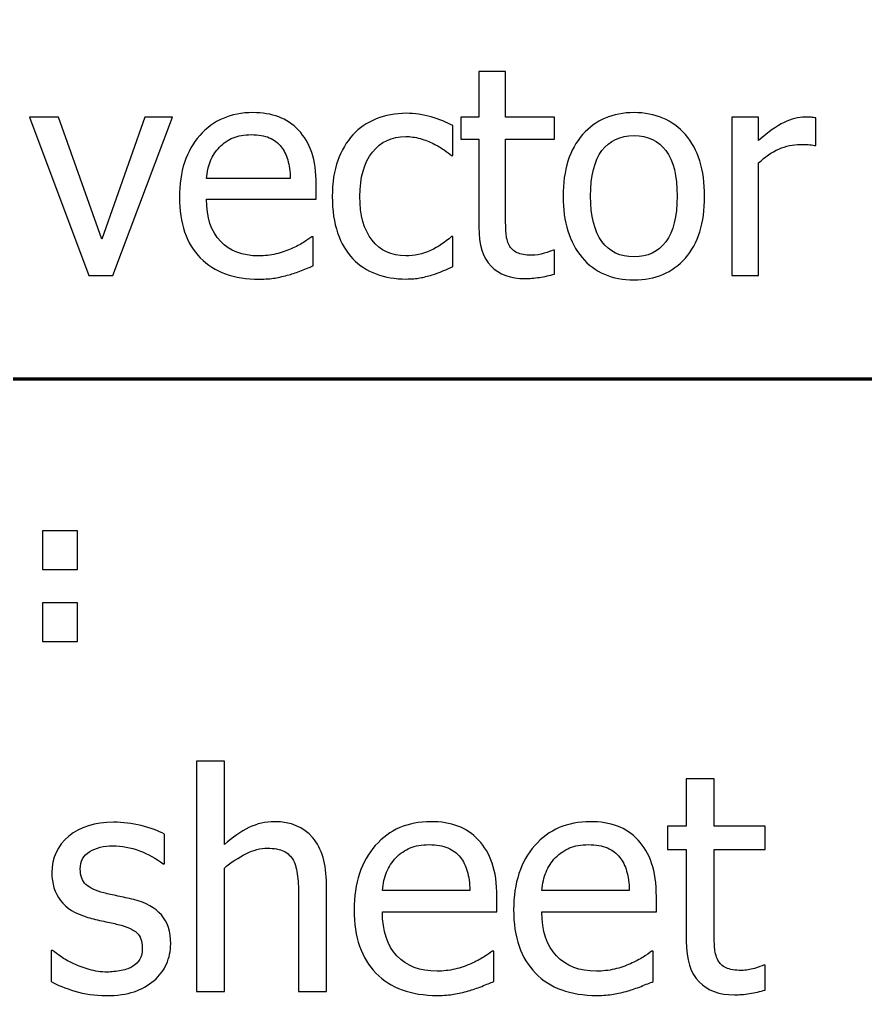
# Model space of a CAD drawing. Header units: centimetres. Extents: x -14.3 to 14.3, y -10 to 9.9.
# Drawn here: x 3.568 to 4.749, y -8.886 to -7.498 of the extents above; entities that cross this region are included whole.
import ezdxf

# ---------------------------------------------------------------- set-up
doc = ezdxf.new("R2010")
doc.units = ezdxf.units.CM
doc.header["$MEASUREMENT"] = 0
doc.layers.add('Layer 1', color=7, linetype='Continuous')

msp = doc.modelspace()

# ---------------------------------------------------------------- linework, layer by layer
at = {"layer": 'Layer 1', "color": 250, "lineweight": 70}
for points in [[(-14.3, -9), (-14.3, -9), (-14.3, 8.9), (-14.3, 8.9), (-14.3, 8.9), (-14.3, 9.45219), (-13.85219, 9.9), (-13.3, 9.9), (-13.3, 9.9), (-13.3, 9.9), (13.3, 9.9), (13.3, 9.9), (13.3, 9.9), (13.85219, 9.9), (14.3, 9.45219), (14.3, 8.9), (14.3, 8.9), (14.3, 8.9), (14.3, -9), (14.3, -9), (14.3, -9), (14.3, -9.55219), (13.85219, -10), (13.3, -10), (13.3, -10), (13.3, -10), (-13.3, -10), (-13.3, -10), (-13.3, -10), (-13.85219, -10), (-14.3, -9.55219), (-14.3, -9)], [(2.3, -10), (2.3, -10), (2.3, -7), (2.3, -7), (2.3, -7), (2.3, -6.44781), (2.74781, -6), (3.3, -6), (3.3, -6), (3.3, -6), (14.3, -6), (14.3, -6), (14.3, -6), (14.3, -6), (14.3, -7), (14.3, -7), (14.3, -7), (14.3, -7), (14.3, -9), (14.3, -9), (14.3, -9), (14.3, -9.55219), (13.85219, -10), (13.3, -10), (13.3, -10), (13.3, -10), (3.3, -10), (3.3, -10), (3.3, -10), (3.3, -10), (2.3, -10), (2.3, -10)]]:
    msp.add_open_spline(points, degree=3, knots=[0, 0, 0, 0, 0.125, 0.125, 0.125, 0.125, 0.25, 0.25, 0.25, 0.25, 0.375, 0.375, 0.375, 0.375, 0.5, 0.5, 0.5, 0.5, 0.625, 0.625, 0.625, 0.625, 0.75, 0.75, 0.75, 0.75, 0.875, 0.875, 0.875, 0.875, 1, 1, 1, 1], dxfattribs=at)
at = {"layer": 'Layer 1', "color": 250}
for points, knots in [([(4.27376, -7.85939), (4.25341, -7.85939), (4.23758, -7.85364), (4.22622, -7.84208), (4.22622, -7.84208), (4.21486, -7.83052), (4.20918, -7.81226), (4.20918, -7.78731), (4.20918, -7.78731), (4.20918, -7.78731), (4.20918, -7.66472), (4.20918, -7.66472), (4.20918, -7.66472), (4.20918, -7.66472), (4.18403, -7.66472), (4.18403, -7.66472), (4.18403, -7.66472), (4.18403, -7.66472), (4.18403, -7.63382), (4.18403, -7.63382), (4.18403, -7.63382), (4.18403, -7.63382), (4.20918, -7.63382), (4.20918, -7.63382), (4.20918, -7.63382), (4.20918, -7.63382), (4.20918, -7.57027), (4.20918, -7.57027), (4.20918, -7.57027), (4.20918, -7.57027), (4.24644, -7.57027), (4.24644, -7.57027), (4.24644, -7.57027), (4.24644, -7.57027), (4.24644, -7.63382), (4.24644, -7.63382), (4.24644, -7.63382), (4.24644, -7.63382), (4.31493, -7.63382), (4.31493, -7.63382), (4.31493, -7.63382), (4.31493, -7.63382), (4.31493, -7.66472), (4.31493, -7.66472), (4.31493, -7.66472), (4.31493, -7.66472), (4.24644, -7.66472), (4.24644, -7.66472), (4.24644, -7.66472), (4.24644, -7.66472), (4.24644, -7.76987), (4.24644, -7.76987), (4.24644, -7.76987), (4.24644, -7.78109), (4.24664, -7.78974), (4.24705, -7.79583), (4.24705, -7.79583), (4.24746, -7.80191), (4.24894, -7.80759), (4.25158, -7.81287), (4.25158, -7.81287), (4.25381, -7.81747), (4.25746, -7.82098), (4.26247, -7.82328), (4.26247, -7.82328), (4.26747, -7.82558), (4.2743, -7.82673), (4.28289, -7.82673), (4.28289, -7.82673), (4.2889, -7.82673), (4.29479, -7.82585), (4.30047, -7.82409), (4.30047, -7.82409), (4.30614, -7.82227), (4.31027, -7.82078), (4.31277, -7.81963), (4.31277, -7.81963), (4.31277, -7.81963), (4.31493, -7.81963), (4.31493, -7.81963), (4.31493, -7.81963), (4.31493, -7.81963), (4.31493, -7.85303), (4.31493, -7.85303), (4.31493, -7.85303), (4.30797, -7.85506), (4.30087, -7.85662), (4.29364, -7.8577), (4.29364, -7.8577), (4.28647, -7.85885), (4.27984, -7.85939), (4.27376, -7.85939)], [0, 0, 0, 0, 0.0434783, 0.0434783, 0.0434783, 0.0434783, 0.0869565, 0.0869565, 0.0869565, 0.0869565, 0.1304348, 0.1304348, 0.1304348, 0.1304348, 0.173913, 0.173913, 0.173913, 0.173913, 0.2173913, 0.2173913, 0.2173913, 0.2173913, 0.2608696, 0.2608696, 0.2608696, 0.2608696, 0.3043478, 0.3043478, 0.3043478, 0.3043478, 0.3478261, 0.3478261, 0.3478261, 0.3478261, 0.3913043, 0.3913043, 0.3913043, 0.3913043, 0.4347826, 0.4347826, 0.4347826, 0.4347826, 0.4782609, 0.4782609, 0.4782609, 0.4782609, 0.5217391, 0.5217391, 0.5217391, 0.5217391, 0.5652174, 0.5652174, 0.5652174, 0.5652174, 0.6086957, 0.6086957, 0.6086957, 0.6086957, 0.6521739, 0.6521739, 0.6521739, 0.6521739, 0.6956522, 0.6956522, 0.6956522, 0.6956522, 0.7391304, 0.7391304, 0.7391304, 0.7391304, 0.7826087, 0.7826087, 0.7826087, 0.7826087, 0.826087, 0.826087, 0.826087, 0.826087, 0.8695652, 0.8695652, 0.8695652, 0.8695652, 0.9130435, 0.9130435, 0.9130435, 0.9130435, 0.9565217, 0.9565217, 0.9565217, 0.9565217, 1, 1, 1, 1]), ([(3.78105, -7.63382), (3.78105, -7.63382), (3.69768, -7.85506), (3.69768, -7.85506), (3.69768, -7.85506), (3.69768, -7.85506), (3.66421, -7.85506), (3.66421, -7.85506), (3.66421, -7.85506), (3.66421, -7.85506), (3.58145, -7.63382), (3.58145, -7.63382), (3.58145, -7.63382), (3.58145, -7.63382), (3.62168, -7.63382), (3.62168, -7.63382), (3.62168, -7.63382), (3.62168, -7.63382), (3.68226, -7.80428), (3.68226, -7.80428), (3.68226, -7.80428), (3.68226, -7.80428), (3.74224, -7.63382), (3.74224, -7.63382), (3.74224, -7.63382), (3.74224, -7.63382), (3.78105, -7.63382), (3.78105, -7.63382)], [0, 0, 0, 0, 0.1428571, 0.1428571, 0.1428571, 0.1428571, 0.2857143, 0.2857143, 0.2857143, 0.2857143, 0.4285714, 0.4285714, 0.4285714, 0.4285714, 0.5714286, 0.5714286, 0.5714286, 0.5714286, 0.7142857, 0.7142857, 0.7142857, 0.7142857, 0.8571429, 0.8571429, 0.8571429, 0.8571429, 1, 1, 1, 1]), ([(3.90207, -7.8602), (3.86684, -7.8602), (3.83946, -7.85026), (3.81999, -7.83038), (3.81999, -7.83038), (3.80051, -7.8105), (3.79078, -7.78231), (3.79078, -7.74573), (3.79078, -7.74573), (3.79078, -7.70969), (3.80024, -7.68095), (3.81911, -7.65965), (3.81911, -7.65965), (3.83797, -7.63835), (3.86265, -7.62767), (3.89321, -7.62767), (3.89321, -7.62767), (3.90694, -7.62767), (3.91904, -7.62963), (3.92966, -7.63362), (3.92966, -7.63362), (3.94021, -7.63754), (3.94947, -7.64376), (3.95738, -7.65221), (3.95738, -7.65221), (3.96529, -7.66067), (3.97138, -7.67101), (3.97557, -7.68325), (3.97557, -7.68325), (3.97983, -7.69542), (3.98193, -7.71043), (3.98193, -7.72808), (3.98193, -7.72808), (3.98193, -7.72808), (3.98193, -7.7483), (3.98193, -7.7483), (3.98193, -7.7483), (3.98193, -7.7483), (3.82864, -7.7483), (3.82864, -7.7483), (3.82864, -7.7483), (3.82864, -7.77406), (3.83513, -7.79373), (3.84805, -7.80732), (3.84805, -7.80732), (3.86096, -7.82091), (3.87888, -7.82774), (3.90173, -7.82774), (3.90173, -7.82774), (3.90992, -7.82774), (3.91789, -7.8268), (3.92574, -7.82497), (3.92574, -7.82497), (3.93358, -7.82315), (3.94068, -7.82071), (3.94704, -7.8178), (3.94704, -7.8178), (3.9538, -7.81476), (3.95948, -7.81185), (3.96407, -7.80901), (3.96407, -7.80901), (3.96867, -7.80617), (3.97253, -7.80347), (3.97557, -7.80097), (3.97557, -7.80097), (3.97557, -7.80097), (3.97773, -7.80097), (3.97773, -7.80097), (3.97773, -7.80097), (3.97773, -7.80097), (3.97773, -7.8416), (3.97773, -7.8416), (3.97773, -7.8416), (3.97341, -7.84329), (3.968, -7.84546), (3.96151, -7.84803), (3.96151, -7.84803), (3.95501, -7.8506), (3.9492, -7.85263), (3.94406, -7.85405), (3.94406, -7.85405), (3.93683, -7.85601), (3.93027, -7.85756), (3.92438, -7.85864), (3.92438, -7.85864), (3.9185, -7.85966), (3.91106, -7.8602), (3.90207, -7.8602)], [0, 0, 0, 0, 0.0454545, 0.0454545, 0.0454545, 0.0454545, 0.0909091, 0.0909091, 0.0909091, 0.0909091, 0.1363636, 0.1363636, 0.1363636, 0.1363636, 0.1818182, 0.1818182, 0.1818182, 0.1818182, 0.2272727, 0.2272727, 0.2272727, 0.2272727, 0.2727273, 0.2727273, 0.2727273, 0.2727273, 0.3181818, 0.3181818, 0.3181818, 0.3181818, 0.3636364, 0.3636364, 0.3636364, 0.3636364, 0.4090909, 0.4090909, 0.4090909, 0.4090909, 0.4545455, 0.4545455, 0.4545455, 0.4545455, 0.5, 0.5, 0.5, 0.5, 0.5454545, 0.5454545, 0.5454545, 0.5454545, 0.5909091, 0.5909091, 0.5909091, 0.5909091, 0.6363636, 0.6363636, 0.6363636, 0.6363636, 0.6818182, 0.6818182, 0.6818182, 0.6818182, 0.7272727, 0.7272727, 0.7272727, 0.7272727, 0.7727273, 0.7727273, 0.7727273, 0.7727273, 0.8181818, 0.8181818, 0.8181818, 0.8181818, 0.8636364, 0.8636364, 0.8636364, 0.8636364, 0.9090909, 0.9090909, 0.9090909, 0.9090909, 0.9545455, 0.9545455, 0.9545455, 0.9545455, 1, 1, 1, 1]), ([(4.10749, -7.86), (4.09234, -7.86), (4.07841, -7.85763), (4.0657, -7.85296), (4.0657, -7.85296), (4.05306, -7.8483), (4.04217, -7.8412), (4.03304, -7.83167), (4.03304, -7.83167), (4.02392, -7.82213), (4.01688, -7.81016), (4.01181, -7.79569), (4.01181, -7.79569), (4.00681, -7.78122), (4.00431, -7.76425), (4.00431, -7.74471), (4.00431, -7.74471), (4.00431, -7.72531), (4.00694, -7.70854), (4.01215, -7.69441), (4.01215, -7.69441), (4.01736, -7.68028), (4.02432, -7.66837), (4.03304, -7.65871), (4.03304, -7.65871), (4.04177, -7.6491), (4.05258, -7.64167), (4.06563, -7.63646), (4.06563, -7.63646), (4.07862, -7.63125), (4.09261, -7.62862), (4.10749, -7.62862), (4.10749, -7.62862), (4.11966, -7.62862), (4.13136, -7.63031), (4.14265, -7.63376), (4.14265, -7.63376), (4.15394, -7.6372), (4.16401, -7.64119), (4.17287, -7.64566), (4.17287, -7.64566), (4.17287, -7.64566), (4.17287, -7.68744), (4.17287, -7.68744), (4.17287, -7.68744), (4.17287, -7.68744), (4.17071, -7.68744), (4.17071, -7.68744), (4.17071, -7.68744), (4.16807, -7.68521), (4.16462, -7.68264), (4.1605, -7.67973), (4.1605, -7.67973), (4.15631, -7.67683), (4.1513, -7.67385), (4.14535, -7.67081), (4.14535, -7.67081), (4.14021, -7.66817), (4.13413, -7.66587), (4.1271, -7.66391), (4.1271, -7.66391), (4.12013, -7.66195), (4.11337, -7.66094), (4.10688, -7.66094), (4.10688, -7.66094), (4.08761, -7.66094), (4.07213, -7.66824), (4.06043, -7.68284), (4.06043, -7.68284), (4.04873, -7.69738), (4.04292, -7.718), (4.04292, -7.74471), (4.04292, -7.74471), (4.04292, -7.77081), (4.0486, -7.79123), (4.05989, -7.80577), (4.05989, -7.80577), (4.07118, -7.82037), (4.0868, -7.82768), (4.10688, -7.82768), (4.10688, -7.82768), (4.11905, -7.82768), (4.13061, -7.82517), (4.14157, -7.82017), (4.14157, -7.82017), (4.15252, -7.81517), (4.16226, -7.80868), (4.17071, -7.80077), (4.17071, -7.80077), (4.17071, -7.80077), (4.17287, -7.80077), (4.17287, -7.80077), (4.17287, -7.80077), (4.17287, -7.80077), (4.17287, -7.84255), (4.17287, -7.84255), (4.17287, -7.84255), (4.16915, -7.84431), (4.16455, -7.84634), (4.15901, -7.84877), (4.15901, -7.84877), (4.15347, -7.85127), (4.14846, -7.85303), (4.14393, -7.85425), (4.14393, -7.85425), (4.13764, -7.85607), (4.13196, -7.85749), (4.12689, -7.85851), (4.12689, -7.85851), (4.12189, -7.85952), (4.1154, -7.86), (4.10749, -7.86)], [0, 0, 0, 0, 0.0357143, 0.0357143, 0.0357143, 0.0357143, 0.0714286, 0.0714286, 0.0714286, 0.0714286, 0.1071429, 0.1071429, 0.1071429, 0.1071429, 0.1428571, 0.1428571, 0.1428571, 0.1428571, 0.1785714, 0.1785714, 0.1785714, 0.1785714, 0.2142857, 0.2142857, 0.2142857, 0.2142857, 0.25, 0.25, 0.25, 0.25, 0.2857143, 0.2857143, 0.2857143, 0.2857143, 0.3214286, 0.3214286, 0.3214286, 0.3214286, 0.3571429, 0.3571429, 0.3571429, 0.3571429, 0.3928571, 0.3928571, 0.3928571, 0.3928571, 0.4285714, 0.4285714, 0.4285714, 0.4285714, 0.4642857, 0.4642857, 0.4642857, 0.4642857, 0.5, 0.5, 0.5, 0.5, 0.5357143, 0.5357143, 0.5357143, 0.5357143, 0.5714286, 0.5714286, 0.5714286, 0.5714286, 0.6071429, 0.6071429, 0.6071429, 0.6071429, 0.6428571, 0.6428571, 0.6428571, 0.6428571, 0.6785714, 0.6785714, 0.6785714, 0.6785714, 0.7142857, 0.7142857, 0.7142857, 0.7142857, 0.75, 0.75, 0.75, 0.75, 0.7857143, 0.7857143, 0.7857143, 0.7857143, 0.8214286, 0.8214286, 0.8214286, 0.8214286, 0.8571429, 0.8571429, 0.8571429, 0.8571429, 0.8928571, 0.8928571, 0.8928571, 0.8928571, 0.9285714, 0.9285714, 0.9285714, 0.9285714, 0.9642857, 0.9642857, 0.9642857, 0.9642857, 1, 1, 1, 1]), ([(4.52454, -7.74451), (4.52454, -7.78177), (4.51555, -7.81057), (4.49763, -7.83079), (4.49763, -7.83079), (4.47964, -7.85107), (4.45571, -7.86121), (4.42589, -7.86121), (4.42589, -7.86121), (4.39512, -7.86121), (4.37092, -7.85073), (4.35327, -7.82984), (4.35327, -7.82984), (4.33562, -7.80888), (4.32683, -7.78048), (4.32683, -7.74451), (4.32683, -7.74451), (4.32683, -7.70759), (4.33589, -7.67886), (4.35408, -7.65837), (4.35408, -7.65837), (4.3722, -7.63788), (4.39614, -7.62767), (4.42589, -7.62767), (4.42589, -7.62767), (4.45571, -7.62767), (4.47964, -7.63788), (4.49763, -7.6583), (4.49763, -7.6583), (4.51555, -7.67865), (4.52454, -7.70746), (4.52454, -7.74451)], [0, 0, 0, 0, 0.125, 0.125, 0.125, 0.125, 0.25, 0.25, 0.25, 0.25, 0.375, 0.375, 0.375, 0.375, 0.5, 0.5, 0.5, 0.5, 0.625, 0.625, 0.625, 0.625, 0.75, 0.75, 0.75, 0.75, 0.875, 0.875, 0.875, 0.875, 1, 1, 1, 1]), ([(4.68005, -7.67378), (4.68005, -7.67378), (4.67809, -7.67378), (4.67809, -7.67378), (4.67809, -7.67378), (4.67532, -7.67297), (4.67234, -7.6725), (4.66923, -7.6723), (4.66923, -7.6723), (4.66612, -7.67209), (4.66241, -7.67203), (4.65808, -7.67203), (4.65808, -7.67203), (4.648, -7.67203), (4.63806, -7.67419), (4.62812, -7.67858), (4.62812, -7.67858), (4.61825, -7.68291), (4.60885, -7.6894), (4.6, -7.69799), (4.6, -7.69799), (4.6, -7.69799), (4.6, -7.85506), (4.6, -7.85506), (4.6, -7.85506), (4.6, -7.85506), (4.56274, -7.85506), (4.56274, -7.85506), (4.56274, -7.85506), (4.56274, -7.85506), (4.56274, -7.63382), (4.56274, -7.63382), (4.56274, -7.63382), (4.56274, -7.63382), (4.6, -7.63382), (4.6, -7.63382), (4.6, -7.63382), (4.6, -7.63382), (4.6, -7.66668), (4.6, -7.66668), (4.6, -7.66668), (4.61359, -7.65472), (4.62549, -7.6462), (4.63556, -7.64126), (4.63556, -7.64126), (4.6457, -7.63633), (4.65551, -7.63382), (4.66497, -7.63382), (4.66497, -7.63382), (4.66883, -7.63382), (4.67167, -7.63389), (4.67363, -7.63409), (4.67363, -7.63409), (4.67552, -7.6343), (4.67769, -7.63464), (4.68005, -7.63504), (4.68005, -7.63504), (4.68005, -7.63504), (4.68005, -7.67378), (4.68005, -7.67378)], [0, 0, 0, 0, 0.0666667, 0.0666667, 0.0666667, 0.0666667, 0.1333333, 0.1333333, 0.1333333, 0.1333333, 0.2, 0.2, 0.2, 0.2, 0.2666667, 0.2666667, 0.2666667, 0.2666667, 0.3333333, 0.3333333, 0.3333333, 0.3333333, 0.4, 0.4, 0.4, 0.4, 0.4666667, 0.4666667, 0.4666667, 0.4666667, 0.5333333, 0.5333333, 0.5333333, 0.5333333, 0.6, 0.6, 0.6, 0.6, 0.6666667, 0.6666667, 0.6666667, 0.6666667, 0.7333333, 0.7333333, 0.7333333, 0.7333333, 0.8, 0.8, 0.8, 0.8, 0.8666667, 0.8666667, 0.8666667, 0.8666667, 0.9333333, 0.9333333, 0.9333333, 0.9333333, 1, 1, 1, 1]), ([(3.94568, -7.71976), (3.94541, -7.70976), (3.94426, -7.7011), (3.9421, -7.6938), (3.9421, -7.6938), (3.94, -7.68656), (3.93696, -7.68041), (3.93304, -7.67541), (3.93304, -7.67541), (3.92864, -7.66986), (3.9231, -7.6656), (3.91627, -7.6627), (3.91627, -7.6627), (3.90944, -7.65979), (3.90106, -7.65837), (3.89105, -7.65837), (3.89105, -7.65837), (3.88111, -7.65837), (3.87273, -7.65986), (3.86576, -7.66283), (3.86576, -7.66283), (3.85887, -7.66581), (3.85251, -7.67013), (3.84683, -7.67581), (3.84683, -7.67581), (3.84129, -7.68163), (3.83709, -7.68805), (3.83419, -7.69508), (3.83419, -7.69508), (3.83128, -7.70218), (3.82945, -7.71036), (3.82864, -7.71976), (3.82864, -7.71976), (3.82864, -7.71976), (3.94568, -7.71976), (3.94568, -7.71976)], [0, 0, 0, 0, 0.1111111, 0.1111111, 0.1111111, 0.1111111, 0.2222222, 0.2222222, 0.2222222, 0.2222222, 0.3333333, 0.3333333, 0.3333333, 0.3333333, 0.4444444, 0.4444444, 0.4444444, 0.4444444, 0.5555556, 0.5555556, 0.5555556, 0.5555556, 0.6666667, 0.6666667, 0.6666667, 0.6666667, 0.7777778, 0.7777778, 0.7777778, 0.7777778, 0.8888889, 0.8888889, 0.8888889, 0.8888889, 1, 1, 1, 1]), ([(4.48613, -7.74451), (4.48613, -7.71591), (4.48093, -7.69461), (4.47045, -7.68068), (4.47045, -7.68068), (4.46003, -7.66675), (4.44516, -7.65979), (4.42589, -7.65979), (4.42589, -7.65979), (4.40648, -7.65979), (4.39147, -7.66675), (4.38099, -7.68068), (4.38099, -7.68068), (4.37051, -7.69461), (4.36524, -7.71591), (4.36524, -7.74451), (4.36524, -7.74451), (4.36524, -7.77223), (4.37051, -7.79326), (4.38099, -7.80759), (4.38099, -7.80759), (4.39147, -7.82193), (4.40648, -7.8291), (4.42589, -7.8291), (4.42589, -7.8291), (4.44502, -7.8291), (4.4599, -7.82206), (4.47038, -7.808), (4.47038, -7.808), (4.48086, -7.79394), (4.48613, -7.77277), (4.48613, -7.74451)], [0, 0, 0, 0, 0.125, 0.125, 0.125, 0.125, 0.25, 0.25, 0.25, 0.25, 0.375, 0.375, 0.375, 0.375, 0.5, 0.5, 0.5, 0.5, 0.625, 0.625, 0.625, 0.625, 0.75, 0.75, 0.75, 0.75, 0.875, 0.875, 0.875, 0.875, 1, 1, 1, 1]), ([(3.64844, -8.26573), (3.64844, -8.26573), (3.59967, -8.26573), (3.59967, -8.26573), (3.59967, -8.26573), (3.59967, -8.26573), (3.59967, -8.21159), (3.59967, -8.21159), (3.59967, -8.21159), (3.59967, -8.21159), (3.64844, -8.21159), (3.64844, -8.21159), (3.64844, -8.21159), (3.64844, -8.21159), (3.64844, -8.26573), (3.64844, -8.26573)], [0, 0, 0, 0, 0.25, 0.25, 0.25, 0.25, 0.5, 0.5, 0.5, 0.5, 0.75, 0.75, 0.75, 0.75, 1, 1, 1, 1]), ([(3.64844, -8.36634), (3.64844, -8.36634), (3.59967, -8.36634), (3.59967, -8.36634), (3.59967, -8.36634), (3.59967, -8.36634), (3.59967, -8.3122), (3.59967, -8.3122), (3.59967, -8.3122), (3.59967, -8.3122), (3.64844, -8.3122), (3.64844, -8.3122), (3.64844, -8.3122), (3.64844, -8.3122), (3.64844, -8.36634), (3.64844, -8.36634)], [0, 0, 0, 0, 0.25, 0.25, 0.25, 0.25, 0.5, 0.5, 0.5, 0.5, 0.75, 0.75, 0.75, 0.75, 1, 1, 1, 1]), ([(3.99623, -8.85506), (3.99623, -8.85506), (3.95735, -8.85506), (3.95735, -8.85506), (3.95735, -8.85506), (3.95735, -8.85506), (3.95735, -8.72362), (3.95735, -8.72362), (3.95735, -8.72362), (3.95735, -8.71296), (3.95686, -8.70308), (3.9558, -8.69391), (3.9558, -8.69391), (3.95474, -8.68474), (3.95284, -8.6774), (3.94994, -8.6719), (3.94994, -8.6719), (3.94677, -8.66611), (3.94232, -8.66181), (3.93668, -8.65899), (3.93668, -8.65899), (3.93104, -8.65617), (3.92328, -8.65475), (3.91354, -8.65475), (3.91354, -8.65475), (3.90387, -8.65475), (3.89392, -8.65736), (3.88362, -8.66252), (3.88362, -8.66252), (3.87339, -8.66767), (3.86337, -8.67437), (3.85357, -8.68269), (3.85357, -8.68269), (3.85357, -8.68269), (3.85357, -8.85506), (3.85357, -8.85506), (3.85357, -8.85506), (3.85357, -8.85506), (3.81469, -8.85506), (3.81469, -8.85506), (3.81469, -8.85506), (3.81469, -8.85506), (3.81469, -8.5334), (3.81469, -8.5334), (3.81469, -8.5334), (3.81469, -8.5334), (3.85357, -8.5334), (3.85357, -8.5334), (3.85357, -8.5334), (3.85357, -8.5334), (3.85357, -8.64982), (3.85357, -8.64982), (3.85357, -8.64982), (3.86514, -8.63951), (3.87657, -8.63154), (3.88786, -8.62604), (3.88786, -8.62604), (3.89922, -8.62054), (3.91114, -8.61778), (3.92363, -8.61778), (3.92363, -8.61778), (3.94642, -8.61778), (3.9642, -8.62526), (3.97697, -8.64022), (3.97697, -8.64022), (3.98981, -8.65518), (3.99623, -8.67684), (3.99623, -8.7052), (3.99623, -8.7052), (3.99623, -8.7052), (3.99623, -8.85506), (3.99623, -8.85506)], [0, 0, 0, 0, 0.0555556, 0.0555556, 0.0555556, 0.0555556, 0.1111111, 0.1111111, 0.1111111, 0.1111111, 0.1666667, 0.1666667, 0.1666667, 0.1666667, 0.2222222, 0.2222222, 0.2222222, 0.2222222, 0.2777778, 0.2777778, 0.2777778, 0.2777778, 0.3333333, 0.3333333, 0.3333333, 0.3333333, 0.3888889, 0.3888889, 0.3888889, 0.3888889, 0.4444444, 0.4444444, 0.4444444, 0.4444444, 0.5, 0.5, 0.5, 0.5, 0.5555556, 0.5555556, 0.5555556, 0.5555556, 0.6111111, 0.6111111, 0.6111111, 0.6111111, 0.6666667, 0.6666667, 0.6666667, 0.6666667, 0.7222222, 0.7222222, 0.7222222, 0.7222222, 0.7777778, 0.7777778, 0.7777778, 0.7777778, 0.8333333, 0.8333333, 0.8333333, 0.8333333, 0.8888889, 0.8888889, 0.8888889, 0.8888889, 0.9444444, 0.9444444, 0.9444444, 0.9444444, 1, 1, 1, 1]), ([(4.56631, -8.85958), (4.54507, -8.85958), (4.52856, -8.85358), (4.51671, -8.84151), (4.51671, -8.84151), (4.50486, -8.82945), (4.49893, -8.8104), (4.49893, -8.78436), (4.49893, -8.78436), (4.49893, -8.78436), (4.49893, -8.65645), (4.49893, -8.65645), (4.49893, -8.65645), (4.49893, -8.65645), (4.47268, -8.65645), (4.47268, -8.65645), (4.47268, -8.65645), (4.47268, -8.65645), (4.47268, -8.6242), (4.47268, -8.6242), (4.47268, -8.6242), (4.47268, -8.6242), (4.49893, -8.6242), (4.49893, -8.6242), (4.49893, -8.6242), (4.49893, -8.6242), (4.49893, -8.55788), (4.49893, -8.55788), (4.49893, -8.55788), (4.49893, -8.55788), (4.53781, -8.55788), (4.53781, -8.55788), (4.53781, -8.55788), (4.53781, -8.55788), (4.53781, -8.6242), (4.53781, -8.6242), (4.53781, -8.6242), (4.53781, -8.6242), (4.60928, -8.6242), (4.60928, -8.6242), (4.60928, -8.6242), (4.60928, -8.6242), (4.60928, -8.65645), (4.60928, -8.65645), (4.60928, -8.65645), (4.60928, -8.65645), (4.53781, -8.65645), (4.53781, -8.65645), (4.53781, -8.65645), (4.53781, -8.65645), (4.53781, -8.76616), (4.53781, -8.76616), (4.53781, -8.76616), (4.53781, -8.77787), (4.53802, -8.7869), (4.53844, -8.79325), (4.53844, -8.79325), (4.53887, -8.7996), (4.54042, -8.80553), (4.54317, -8.81103), (4.54317, -8.81103), (4.5455, -8.81583), (4.54931, -8.8195), (4.55453, -8.8219), (4.55453, -8.8219), (4.55975, -8.8243), (4.56688, -8.8255), (4.57584, -8.8255), (4.57584, -8.8255), (4.58212, -8.8255), (4.58825, -8.82458), (4.59418, -8.82275), (4.59418, -8.82275), (4.60011, -8.82084), (4.60441, -8.81929), (4.60702, -8.81809), (4.60702, -8.81809), (4.60702, -8.81809), (4.60928, -8.81809), (4.60928, -8.81809), (4.60928, -8.81809), (4.60928, -8.81809), (4.60928, -8.85294), (4.60928, -8.85294), (4.60928, -8.85294), (4.60201, -8.85506), (4.5946, -8.85668), (4.58705, -8.85781), (4.58705, -8.85781), (4.57958, -8.85901), (4.57266, -8.85958), (4.56631, -8.85958)], [0, 0, 0, 0, 0.0434783, 0.0434783, 0.0434783, 0.0434783, 0.0869565, 0.0869565, 0.0869565, 0.0869565, 0.1304348, 0.1304348, 0.1304348, 0.1304348, 0.173913, 0.173913, 0.173913, 0.173913, 0.2173913, 0.2173913, 0.2173913, 0.2173913, 0.2608696, 0.2608696, 0.2608696, 0.2608696, 0.3043478, 0.3043478, 0.3043478, 0.3043478, 0.3478261, 0.3478261, 0.3478261, 0.3478261, 0.3913043, 0.3913043, 0.3913043, 0.3913043, 0.4347826, 0.4347826, 0.4347826, 0.4347826, 0.4782609, 0.4782609, 0.4782609, 0.4782609, 0.5217391, 0.5217391, 0.5217391, 0.5217391, 0.5652174, 0.5652174, 0.5652174, 0.5652174, 0.6086957, 0.6086957, 0.6086957, 0.6086957, 0.6521739, 0.6521739, 0.6521739, 0.6521739, 0.6956522, 0.6956522, 0.6956522, 0.6956522, 0.7391304, 0.7391304, 0.7391304, 0.7391304, 0.7826087, 0.7826087, 0.7826087, 0.7826087, 0.826087, 0.826087, 0.826087, 0.826087, 0.8695652, 0.8695652, 0.8695652, 0.8695652, 0.9130435, 0.9130435, 0.9130435, 0.9130435, 0.9565217, 0.9565217, 0.9565217, 0.9565217, 1, 1, 1, 1]), ([(3.68818, -8.86063), (3.67273, -8.86063), (3.65834, -8.85859), (3.64486, -8.85443), (3.64486, -8.85443), (3.63146, -8.85026), (3.62031, -8.84589), (3.61149, -8.84116), (3.61149, -8.84116), (3.61149, -8.84116), (3.61149, -8.79756), (3.61149, -8.79756), (3.61149, -8.79756), (3.61149, -8.79756), (3.61353, -8.79756), (3.61353, -8.79756), (3.61353, -8.79756), (3.61685, -8.80017), (3.62073, -8.80306), (3.62525, -8.80624), (3.62525, -8.80624), (3.62969, -8.80941), (3.63569, -8.81273), (3.6431, -8.81618), (3.6431, -8.81618), (3.64973, -8.81922), (3.657, -8.8219), (3.6649, -8.82423), (3.6649, -8.82423), (3.67287, -8.82656), (3.68106, -8.82776), (3.68966, -8.82776), (3.68966, -8.82776), (3.69587, -8.82776), (3.70243, -8.82705), (3.70949, -8.82557), (3.70949, -8.82557), (3.71655, -8.82416), (3.72177, -8.82232), (3.72522, -8.82006), (3.72522, -8.82006), (3.73002, -8.81696), (3.73348, -8.81357), (3.73567, -8.80998), (3.73567, -8.80998), (3.73778, -8.80638), (3.73884, -8.80101), (3.73884, -8.79382), (3.73884, -8.79382), (3.73884, -8.78458), (3.7363, -8.77759), (3.73129, -8.77293), (3.73129, -8.77293), (3.72628, -8.76821), (3.71739, -8.76433), (3.70455, -8.76115), (3.70455, -8.76115), (3.69961, -8.75988), (3.69312, -8.75847), (3.68515, -8.75685), (3.68515, -8.75685), (3.6771, -8.75522), (3.66977, -8.75339), (3.66299, -8.75149), (3.66299, -8.75149), (3.64536, -8.74641), (3.63251, -8.7385), (3.62454, -8.72785), (3.62454, -8.72785), (3.61657, -8.71712), (3.61255, -8.70421), (3.61255, -8.68904), (3.61255, -8.68904), (3.61255, -8.66823), (3.62038, -8.6513), (3.63611, -8.63817), (3.63611, -8.63817), (3.65185, -8.62512), (3.67273, -8.61856), (3.69877, -8.61856), (3.69877, -8.61856), (3.71161, -8.61856), (3.72445, -8.62011), (3.73743, -8.62329), (3.73743, -8.62329), (3.75041, -8.62646), (3.76128, -8.63048), (3.7701, -8.63528), (3.7701, -8.63528), (3.7701, -8.63528), (3.7701, -8.67684), (3.7701, -8.67684), (3.7701, -8.67684), (3.7701, -8.67684), (3.76805, -8.67684), (3.76805, -8.67684), (3.76805, -8.67684), (3.7581, -8.66901), (3.74702, -8.6628), (3.73482, -8.65828), (3.73482, -8.65828), (3.72268, -8.6537), (3.71034, -8.65144), (3.69792, -8.65144), (3.69792, -8.65144), (3.68515, -8.65144), (3.67435, -8.65412), (3.66553, -8.65948), (3.66553, -8.65948), (3.65671, -8.66484), (3.65227, -8.67303), (3.65227, -8.68389), (3.65227, -8.68389), (3.65227, -8.69356), (3.65488, -8.70076), (3.6601, -8.70548), (3.6601, -8.70548), (3.66532, -8.71021), (3.67372, -8.71416), (3.68529, -8.7172), (3.68529, -8.7172), (3.69107, -8.71868), (3.69757, -8.72016), (3.70462, -8.72164), (3.70462, -8.72164), (3.71175, -8.72305), (3.71923, -8.72474), (3.72706, -8.72665), (3.72706, -8.72665), (3.7442, -8.73095), (3.75704, -8.73808), (3.76565, -8.74796), (3.76565, -8.74796), (3.77426, -8.75791), (3.77856, -8.77138), (3.77856, -8.78846), (3.77856, -8.78846), (3.77856, -8.7984), (3.77659, -8.80779), (3.77264, -8.81668), (3.77264, -8.81668), (3.76876, -8.82557), (3.76297, -8.83319), (3.75542, -8.83954), (3.75542, -8.83954), (3.74717, -8.84645), (3.73778, -8.85167), (3.72741, -8.85527), (3.72741, -8.85527), (3.71697, -8.85887), (3.70392, -8.86063), (3.68818, -8.86063)], [0, 0, 0, 0, 0.0263158, 0.0263158, 0.0263158, 0.0263158, 0.0526316, 0.0526316, 0.0526316, 0.0526316, 0.0789474, 0.0789474, 0.0789474, 0.0789474, 0.1052632, 0.1052632, 0.1052632, 0.1052632, 0.1315789, 0.1315789, 0.1315789, 0.1315789, 0.1578947, 0.1578947, 0.1578947, 0.1578947, 0.1842105, 0.1842105, 0.1842105, 0.1842105, 0.2105263, 0.2105263, 0.2105263, 0.2105263, 0.2368421, 0.2368421, 0.2368421, 0.2368421, 0.2631579, 0.2631579, 0.2631579, 0.2631579, 0.2894737, 0.2894737, 0.2894737, 0.2894737, 0.3157895, 0.3157895, 0.3157895, 0.3157895, 0.3421053, 0.3421053, 0.3421053, 0.3421053, 0.3684211, 0.3684211, 0.3684211, 0.3684211, 0.3947368, 0.3947368, 0.3947368, 0.3947368, 0.4210526, 0.4210526, 0.4210526, 0.4210526, 0.4473684, 0.4473684, 0.4473684, 0.4473684, 0.4736842, 0.4736842, 0.4736842, 0.4736842, 0.5, 0.5, 0.5, 0.5, 0.5263158, 0.5263158, 0.5263158, 0.5263158, 0.5526316, 0.5526316, 0.5526316, 0.5526316, 0.5789474, 0.5789474, 0.5789474, 0.5789474, 0.6052632, 0.6052632, 0.6052632, 0.6052632, 0.6315789, 0.6315789, 0.6315789, 0.6315789, 0.6578947, 0.6578947, 0.6578947, 0.6578947, 0.6842105, 0.6842105, 0.6842105, 0.6842105, 0.7105263, 0.7105263, 0.7105263, 0.7105263, 0.7368421, 0.7368421, 0.7368421, 0.7368421, 0.7631579, 0.7631579, 0.7631579, 0.7631579, 0.7894737, 0.7894737, 0.7894737, 0.7894737, 0.8157895, 0.8157895, 0.8157895, 0.8157895, 0.8421053, 0.8421053, 0.8421053, 0.8421053, 0.8684211, 0.8684211, 0.8684211, 0.8684211, 0.8947368, 0.8947368, 0.8947368, 0.8947368, 0.9210526, 0.9210526, 0.9210526, 0.9210526, 0.9473684, 0.9473684, 0.9473684, 0.9473684, 0.9736842, 0.9736842, 0.9736842, 0.9736842, 1, 1, 1, 1]), ([(4.15103, -8.86042), (4.11427, -8.86042), (4.0857, -8.85005), (4.06538, -8.82931), (4.06538, -8.82931), (4.04506, -8.80856), (4.0349, -8.77914), (4.0349, -8.74097), (4.0349, -8.74097), (4.0349, -8.70337), (4.04477, -8.67338), (4.06446, -8.65116), (4.06446, -8.65116), (4.08414, -8.62893), (4.1099, -8.61778), (4.14179, -8.61778), (4.14179, -8.61778), (4.15611, -8.61778), (4.16874, -8.61983), (4.17982, -8.62399), (4.17982, -8.62399), (4.19082, -8.62808), (4.20049, -8.63458), (4.20874, -8.64339), (4.20874, -8.64339), (4.217, -8.65221), (4.22335, -8.66301), (4.22772, -8.67578), (4.22772, -8.67578), (4.23217, -8.68848), (4.23436, -8.70414), (4.23436, -8.72256), (4.23436, -8.72256), (4.23436, -8.72256), (4.23436, -8.74365), (4.23436, -8.74365), (4.23436, -8.74365), (4.23436, -8.74365), (4.07441, -8.74365), (4.07441, -8.74365), (4.07441, -8.74365), (4.07441, -8.77054), (4.08118, -8.79107), (4.09466, -8.80525), (4.09466, -8.80525), (4.10813, -8.81943), (4.12683, -8.82656), (4.15068, -8.82656), (4.15068, -8.82656), (4.15921, -8.82656), (4.16754, -8.82557), (4.17572, -8.82366), (4.17572, -8.82366), (4.18391, -8.82176), (4.19132, -8.81922), (4.19795, -8.81618), (4.19795, -8.81618), (4.205, -8.81301), (4.21093, -8.80998), (4.21573, -8.80701), (4.21573, -8.80701), (4.22053, -8.80405), (4.22455, -8.80123), (4.22772, -8.79862), (4.22772, -8.79862), (4.22772, -8.79862), (4.22998, -8.79862), (4.22998, -8.79862), (4.22998, -8.79862), (4.22998, -8.79862), (4.22998, -8.84102), (4.22998, -8.84102), (4.22998, -8.84102), (4.22547, -8.84278), (4.21982, -8.84504), (4.21305, -8.84772), (4.21305, -8.84772), (4.20627, -8.8504), (4.20021, -8.85252), (4.19484, -8.854), (4.19484, -8.854), (4.18729, -8.85605), (4.18045, -8.85767), (4.17431, -8.8588), (4.17431, -8.8588), (4.16817, -8.85986), (4.16041, -8.86042), (4.15103, -8.86042)], [0, 0, 0, 0, 0.0454545, 0.0454545, 0.0454545, 0.0454545, 0.0909091, 0.0909091, 0.0909091, 0.0909091, 0.1363636, 0.1363636, 0.1363636, 0.1363636, 0.1818182, 0.1818182, 0.1818182, 0.1818182, 0.2272727, 0.2272727, 0.2272727, 0.2272727, 0.2727273, 0.2727273, 0.2727273, 0.2727273, 0.3181818, 0.3181818, 0.3181818, 0.3181818, 0.3636364, 0.3636364, 0.3636364, 0.3636364, 0.4090909, 0.4090909, 0.4090909, 0.4090909, 0.4545455, 0.4545455, 0.4545455, 0.4545455, 0.5, 0.5, 0.5, 0.5, 0.5454545, 0.5454545, 0.5454545, 0.5454545, 0.5909091, 0.5909091, 0.5909091, 0.5909091, 0.6363636, 0.6363636, 0.6363636, 0.6363636, 0.6818182, 0.6818182, 0.6818182, 0.6818182, 0.7272727, 0.7272727, 0.7272727, 0.7272727, 0.7727273, 0.7727273, 0.7727273, 0.7727273, 0.8181818, 0.8181818, 0.8181818, 0.8181818, 0.8636364, 0.8636364, 0.8636364, 0.8636364, 0.9090909, 0.9090909, 0.9090909, 0.9090909, 0.9545455, 0.9545455, 0.9545455, 0.9545455, 1, 1, 1, 1]), ([(4.37384, -8.86042), (4.33708, -8.86042), (4.30851, -8.85005), (4.28819, -8.82931), (4.28819, -8.82931), (4.26787, -8.80856), (4.25771, -8.77914), (4.25771, -8.74097), (4.25771, -8.74097), (4.25771, -8.70337), (4.26758, -8.67338), (4.28727, -8.65116), (4.28727, -8.65116), (4.30695, -8.62893), (4.33271, -8.61778), (4.3646, -8.61778), (4.3646, -8.61778), (4.37892, -8.61778), (4.39155, -8.61983), (4.40263, -8.62399), (4.40263, -8.62399), (4.41363, -8.62808), (4.4233, -8.63458), (4.43155, -8.64339), (4.43155, -8.64339), (4.43981, -8.65221), (4.44616, -8.66301), (4.45053, -8.67578), (4.45053, -8.67578), (4.45498, -8.68848), (4.45717, -8.70414), (4.45717, -8.72256), (4.45717, -8.72256), (4.45717, -8.72256), (4.45717, -8.74365), (4.45717, -8.74365), (4.45717, -8.74365), (4.45717, -8.74365), (4.29722, -8.74365), (4.29722, -8.74365), (4.29722, -8.74365), (4.29722, -8.77054), (4.30399, -8.79107), (4.31747, -8.80525), (4.31747, -8.80525), (4.33094, -8.81943), (4.34964, -8.82656), (4.37349, -8.82656), (4.37349, -8.82656), (4.38202, -8.82656), (4.39035, -8.82557), (4.39853, -8.82366), (4.39853, -8.82366), (4.40672, -8.82176), (4.41413, -8.81922), (4.42076, -8.81618), (4.42076, -8.81618), (4.42781, -8.81301), (4.43374, -8.80998), (4.43854, -8.80701), (4.43854, -8.80701), (4.44334, -8.80405), (4.44736, -8.80123), (4.45053, -8.79862), (4.45053, -8.79862), (4.45053, -8.79862), (4.45279, -8.79862), (4.45279, -8.79862), (4.45279, -8.79862), (4.45279, -8.79862), (4.45279, -8.84102), (4.45279, -8.84102), (4.45279, -8.84102), (4.44828, -8.84278), (4.44263, -8.84504), (4.43586, -8.84772), (4.43586, -8.84772), (4.42908, -8.8504), (4.42302, -8.85252), (4.41765, -8.854), (4.41765, -8.854), (4.4101, -8.85605), (4.40326, -8.85767), (4.39712, -8.8588), (4.39712, -8.8588), (4.39098, -8.85986), (4.38322, -8.86042), (4.37384, -8.86042)], [0, 0, 0, 0, 0.0454545, 0.0454545, 0.0454545, 0.0454545, 0.0909091, 0.0909091, 0.0909091, 0.0909091, 0.1363636, 0.1363636, 0.1363636, 0.1363636, 0.1818182, 0.1818182, 0.1818182, 0.1818182, 0.2272727, 0.2272727, 0.2272727, 0.2272727, 0.2727273, 0.2727273, 0.2727273, 0.2727273, 0.3181818, 0.3181818, 0.3181818, 0.3181818, 0.3636364, 0.3636364, 0.3636364, 0.3636364, 0.4090909, 0.4090909, 0.4090909, 0.4090909, 0.4545455, 0.4545455, 0.4545455, 0.4545455, 0.5, 0.5, 0.5, 0.5, 0.5454545, 0.5454545, 0.5454545, 0.5454545, 0.5909091, 0.5909091, 0.5909091, 0.5909091, 0.6363636, 0.6363636, 0.6363636, 0.6363636, 0.6818182, 0.6818182, 0.6818182, 0.6818182, 0.7272727, 0.7272727, 0.7272727, 0.7272727, 0.7727273, 0.7727273, 0.7727273, 0.7727273, 0.8181818, 0.8181818, 0.8181818, 0.8181818, 0.8636364, 0.8636364, 0.8636364, 0.8636364, 0.9090909, 0.9090909, 0.9090909, 0.9090909, 0.9545455, 0.9545455, 0.9545455, 0.9545455, 1, 1, 1, 1]), ([(4.19654, -8.71388), (4.19626, -8.70344), (4.19506, -8.69441), (4.1928, -8.68679), (4.1928, -8.68679), (4.19061, -8.67924), (4.18744, -8.67282), (4.18334, -8.6676), (4.18334, -8.6676), (4.17876, -8.66181), (4.17297, -8.65736), (4.16585, -8.65433), (4.16585, -8.65433), (4.15872, -8.6513), (4.14997, -8.64982), (4.13953, -8.64982), (4.13953, -8.64982), (4.12916, -8.64982), (4.12041, -8.65137), (4.11314, -8.65447), (4.11314, -8.65447), (4.10594, -8.65758), (4.09931, -8.66209), (4.09339, -8.66802), (4.09339, -8.66802), (4.0876, -8.67409), (4.08323, -8.68079), (4.08019, -8.68813), (4.08019, -8.68813), (4.07716, -8.69554), (4.07525, -8.70407), (4.07441, -8.71388), (4.07441, -8.71388), (4.07441, -8.71388), (4.19654, -8.71388), (4.19654, -8.71388)], [0, 0, 0, 0, 0.1111111, 0.1111111, 0.1111111, 0.1111111, 0.2222222, 0.2222222, 0.2222222, 0.2222222, 0.3333333, 0.3333333, 0.3333333, 0.3333333, 0.4444444, 0.4444444, 0.4444444, 0.4444444, 0.5555556, 0.5555556, 0.5555556, 0.5555556, 0.6666667, 0.6666667, 0.6666667, 0.6666667, 0.7777778, 0.7777778, 0.7777778, 0.7777778, 0.8888889, 0.8888889, 0.8888889, 0.8888889, 1, 1, 1, 1]), ([(4.41935, -8.71388), (4.41907, -8.70344), (4.41787, -8.69441), (4.41561, -8.68679), (4.41561, -8.68679), (4.41342, -8.67924), (4.41025, -8.67282), (4.40615, -8.6676), (4.40615, -8.6676), (4.40157, -8.66181), (4.39578, -8.65736), (4.38866, -8.65433), (4.38866, -8.65433), (4.38153, -8.6513), (4.37278, -8.64982), (4.36234, -8.64982), (4.36234, -8.64982), (4.35197, -8.64982), (4.34322, -8.65137), (4.33595, -8.65447), (4.33595, -8.65447), (4.32875, -8.65758), (4.32212, -8.66209), (4.3162, -8.66802), (4.3162, -8.66802), (4.31041, -8.67409), (4.30604, -8.68079), (4.303, -8.68813), (4.303, -8.68813), (4.29997, -8.69554), (4.29806, -8.70407), (4.29722, -8.71388), (4.29722, -8.71388), (4.29722, -8.71388), (4.41935, -8.71388), (4.41935, -8.71388)], [0, 0, 0, 0, 0.1111111, 0.1111111, 0.1111111, 0.1111111, 0.2222222, 0.2222222, 0.2222222, 0.2222222, 0.3333333, 0.3333333, 0.3333333, 0.3333333, 0.4444444, 0.4444444, 0.4444444, 0.4444444, 0.5555556, 0.5555556, 0.5555556, 0.5555556, 0.6666667, 0.6666667, 0.6666667, 0.6666667, 0.7777778, 0.7777778, 0.7777778, 0.7777778, 0.8888889, 0.8888889, 0.8888889, 0.8888889, 1, 1, 1, 1])]:
    msp.add_open_spline(points, degree=3, knots=knots, dxfattribs=at)
at = {"layer": 'Layer 1', "color": 250, "lineweight": 70}
msp.add_open_spline([(12.3, -8), (12.3, -8), (2.3, -8), (2.3, -8)], degree=3, dxfattribs=at)

doc.saveas('drawing.dxf')
